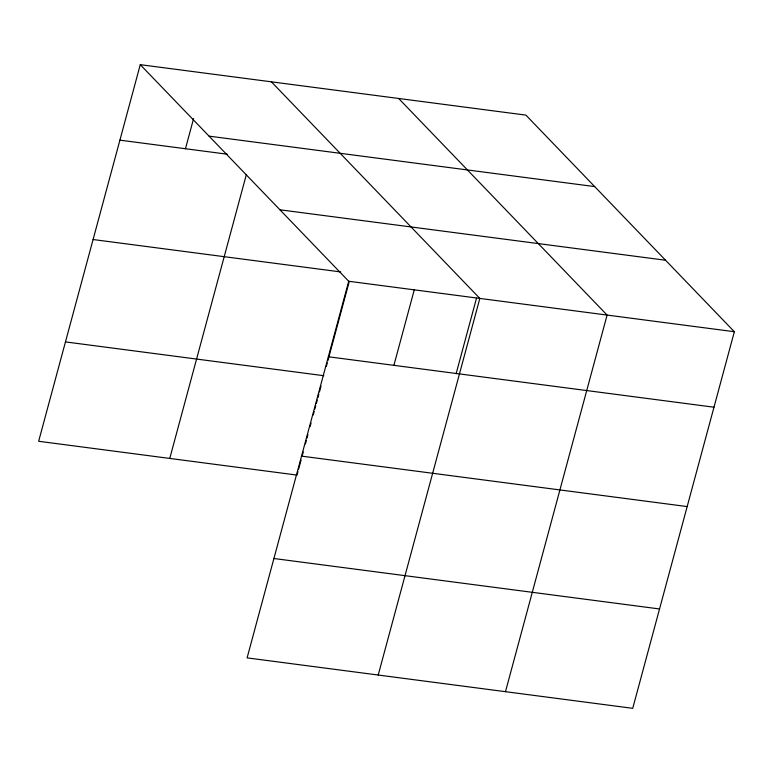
<?xml version="1.0" encoding="UTF-8"?>
<svg xmlns="http://www.w3.org/2000/svg" width="773" height="773" viewBox="0 0 773 773"><rect width="100%" height="100%" fill="white"/><g stroke="black" fill="none" stroke-linecap="round" stroke-linejoin="round"><path stroke-width="1.16" d="M140.271 64.671L348.72 281.266L247.099 657.881L632.729 708.329L734.35 331.723L525.901 115.119L140.271 64.671L38.65 441.277L297.025 475.086L297.963 471.617M185.462 148.735L193.608 118.54M169.77 458.428L246.336 174.64M298.581 469.308L301.074 460.061M302.32 455.442L303.258 451.973M305.441 443.886L306.379 440.417M306.997 438.107L307.934 434.639M310.118 426.551L311.055 423.082M313.239 414.995L314.176 411.526M314.795 409.217L315.732 405.757M316.35 403.438L317.288 399.979M317.916 397.66L318.853 394.201M319.471 391.892L321.027 386.114M326.351 366.402L327.288 362.914M327.916 360.585L349.261 281.469M393.901 365.339L414.27 289.846M456.118 373.746L476.526 298.117M378.21 675.032L479.83 298.426L271.381 81.822M505.474 691.68L607.095 315.075L398.646 98.471M209.058 136.145L594.688 186.593M119.902 140.155L227.175 154.194M279.932 209.792L665.563 260.24M93.089 239.524L340.758 271.932M348.72 281.266L734.35 331.723M328.351 356.759L713.981 407.207M65.463 341.908L323.839 375.707M301.538 456.128L687.168 506.576M273.913 558.512L659.543 608.96"/></g></svg>
